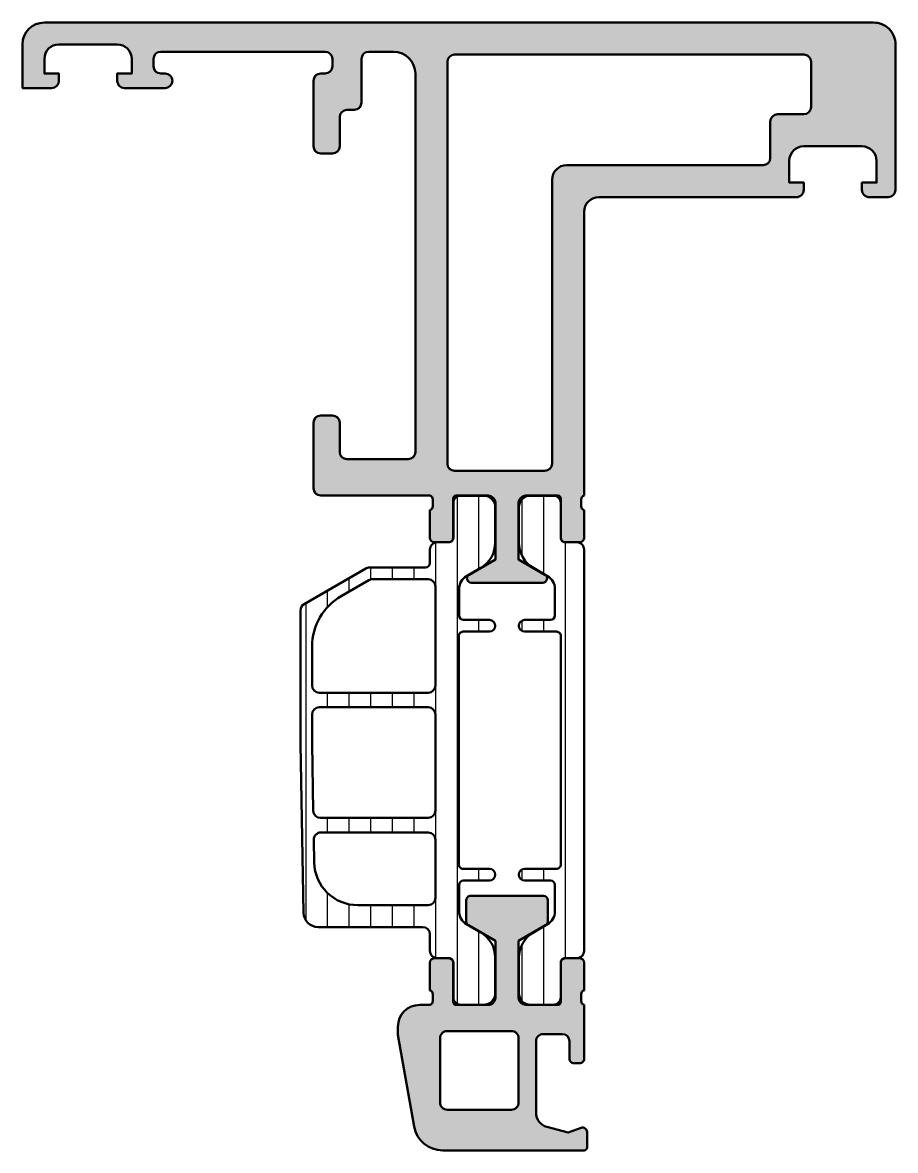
# Model space of a CAD drawing. Extents: x -38.8 to 21.2, y 0 to 77.5.
import ezdxf

# ---------------------------------------------------------------- set-up
doc = ezdxf.new("R2010")
doc.units = 0
for name, color, linetype, lineweight in [('0S-Alu contour', 7, 'Continuous', 50), ('0S-Alu hatch', 252, 'Continuous', 25), ('0S-Plastic contour', 254, 'Continuous', 50), ('0S-Plastic hatch', 253, 'Continuous', 25)]:
    doc.layers.add(name, color=color, linetype=linetype, lineweight=lineweight)

# ---------------------------------------------------------------- blocks, each defined once
blk = doc.blocks.new('244849__CBD0F965_EFBC_42D2_B739_FF19DCA95C60___7336F642_63F2_4FFF_B386_B18988AF3379_')
at = {"layer": '0S-Plastic hatch'}
h = blk.add_hatch(dxfattribs=at)
h.set_pattern_fill('ANSI31', color=256, scale=0.468, angle=45, style=0)
edge = h.paths.add_edge_path()
edge.add_ellipse((-9.488, 42.09), major_axis=(-0.3, 0), ratio=1, start_angle=90, end_angle=180.00123, ccw=False)
edge.add_line((-9.488, 41.79), (-10.298, 41.79))
edge.add_arc((-10.298, 41.29), 0.5, 90, 180.45523)
edge.add_line((-10.798, 41.286), (-10.798, 40.35))
edge.add_ellipse((-11.098, 40.35), major_axis=(-0.3, 0), ratio=1, start_angle=90, end_angle=180, ccw=False)
edge.add_line((-11.098, 40.05), (-14.964, 40.05))
edge.add_arc((-14.964, 39.55), 0.5, 90, 120)
edge.add_line((-15.214, 39.983), (-19.448, 37.538))
edge.add_arc((-19.198, 37.105), 0.5, 120.0046, 180)
edge.add_line((-19.698, 37.105), (-19.698, 27.95))
edge.add_line((-19.698, 27.95), (-19.491, 16.332))
edge.add_arc((-18.491, 16.35), 1, 181.02418, 270)
edge.add_line((-18.491, 15.35), (-11.298, 15.35))
edge.add_ellipse((-11.298, 14.85), major_axis=(-0.5, 0), ratio=1, start_angle=180, end_angle=270, ccw=False)
edge.add_line((-10.798, 14.85), (-10.798, 13.714))
edge.add_arc((-10.298, 13.71), 0.5, 179.54477, 270)
edge.add_line((-10.298, 13.21), (-9.488, 13.21))
edge.add_ellipse((-9.488, 12.91), major_axis=(-0.3, 0), ratio=1, start_angle=179.99877, end_angle=270, ccw=False)
edge.add_line((-9.188, 12.91), (-9.188, 10.51))
edge.add_arc((-8.688, 10.51), 0.5, 179.99877, 270)
edge.add_line((-8.688, 10.01), (-7.108, 10.01))
edge.add_arc((-7.108, 10.81), 0.8, 270, 360)
edge.add_line((-6.308, 10.81), (-6.308, 13.242))
edge.add_arc((-8.308, 13.242), 2, 0, 59.99981)
edge.add_line((-7.308, 14.974), (-8.286, 15.539))
edge.add_ellipse((-7.786, 16.405), major_axis=(-1, 0), ratio=1, start_angle=-0.00019, end_angle=59.99981, ccw=False)
edge.add_line((-8.786, 16.405), (-8.786, 18.25))
edge.add_ellipse((-8.486, 18.25), major_axis=(-0.3, 0), ratio=1, start_angle=269.99981, end_angle=359.99981, ccw=False)
edge.add_line((-8.486, 18.55), (-6.708, 18.55))
edge.add_arc((-6.708, 18.95), 0.4, 269.99981, 449.99981)
edge.add_line((-6.708, 19.35), (-8.518, 19.35))
edge.add_ellipse((-8.518, 19.65), major_axis=(-0.3, 0), ratio=1, start_angle=0, end_angle=90.00087, ccw=False)
edge.add_line((-8.818, 19.65), (-8.818, 35.35))
edge.add_ellipse((-8.518, 35.35), major_axis=(-0.3, 0), ratio=1, start_angle=269.99913, end_angle=360, ccw=False)
edge.add_line((-8.518, 35.65), (-6.708, 35.65))
edge.add_arc((-6.708, 36.05), 0.4, 270.00019, 450.00019)
edge.add_line((-6.708, 36.45), (-8.486, 36.45))
edge.add_ellipse((-8.486, 36.75), major_axis=(-0.3, 0), ratio=1, start_angle=0.00019, end_angle=90.00019, ccw=False)
edge.add_line((-8.786, 36.75), (-8.786, 38.595))
edge.add_ellipse((-7.786, 38.595), major_axis=(-1, 0), ratio=1, start_angle=-59.99981, end_angle=0.00019, ccw=False)
edge.add_line((-8.286, 39.461), (-7.308, 40.026))
edge.add_arc((-8.308, 41.758), 2, 300.00019, 360)
edge.add_line((-6.308, 41.758), (-6.308, 44.19))
edge.add_arc((-7.108, 44.19), 0.8, 0, 90)
edge.add_line((-7.108, 44.99), (-8.688, 44.99))
edge.add_arc((-8.688, 44.49), 0.5, 90, 180.00123)
edge.add_line((-9.188, 44.49), (-9.188, 42.09))
edge = h.paths.add_edge_path()
edge.add_ellipse((-10.918, 31.95), major_axis=(-0.5, 0), ratio=1, start_angle=90, end_angle=180, ccw=False)
edge.add_line((-10.918, 31.45), (-18.398, 31.45))
edge.add_ellipse((-18.398, 31.95), major_axis=(-0.5, 0), ratio=1, start_angle=0, end_angle=90, ccw=False)
edge.add_line((-18.898, 31.95), (-18.898, 34.623))
edge.add_ellipse((-14.898, 34.623), major_axis=(-4, 0), ratio=1, start_angle=300, end_angle=360, ccw=False)
edge.add_line((-16.898, 38.087), (-14.999, 39.183))
edge.add_ellipse((-14.749, 38.75), major_axis=(-0.5, 0), ratio=1, start_angle=270, end_angle=300, ccw=False)
edge.add_line((-14.749, 39.25), (-10.918, 39.25))
edge.add_ellipse((-10.918, 38.75), major_axis=(-0.5, 0), ratio=1, start_angle=180, end_angle=270, ccw=False)
edge.add_line((-10.418, 38.75), (-10.418, 31.95))
edge = h.paths.add_edge_path()
edge.add_line((-10.418, 29.95), (-10.418, 23.35))
edge.add_ellipse((-10.918, 23.35), major_axis=(-0.5, 0), ratio=1, start_angle=90, end_angle=180, ccw=False)
edge.add_line((-10.918, 22.85), (-18.316, 22.85))
edge.add_ellipse((-18.316, 23.35), major_axis=(-0.5, 0), ratio=1, start_angle=1.02418, end_angle=90, ccw=False)
edge.add_line((-18.816, 23.341), (-18.898, 27.95))
edge.add_line((-18.898, 27.95), (-18.898, 29.95))
edge.add_ellipse((-18.398, 29.95), major_axis=(-0.5, 0), ratio=1, start_angle=270, end_angle=360, ccw=False)
edge.add_line((-18.398, 30.45), (-10.918, 30.45))
edge.add_ellipse((-10.918, 29.95), major_axis=(-0.5, 0), ratio=1, start_angle=180, end_angle=270, ccw=False)
edge = h.paths.add_edge_path()
edge.add_line((-10.418, 21.35), (-10.418, 17.35))
edge.add_ellipse((-10.918, 17.35), major_axis=(-0.5, 0), ratio=1, start_angle=90, end_angle=180, ccw=False)
edge.add_line((-10.918, 16.85), (-15.753, 16.85))
edge.add_ellipse((-15.753, 19.85), major_axis=(-3, 0), ratio=1, start_angle=1.02418, end_angle=90, ccw=False)
edge.add_line((-18.753, 19.796), (-18.78, 21.342))
edge.add_ellipse((-18.28, 21.351), major_axis=(-0.5, 0), ratio=1, start_angle=-90.00808, end_angle=1.02418, ccw=False)
edge.add_line((-18.28, 21.851), (-10.918, 21.85))
edge.add_ellipse((-10.918, 21.35), major_axis=(-0.5, 0), ratio=1, start_angle=180, end_angle=270, ccw=False)
at = {"layer": '0S-Alu contour', "color": 7}
for points in [[(-16.898, 38.087), (-14.999, 39.183)], [(-14.749, 39.25), (-10.918, 39.25)], [(-10.418, 38.75), (-10.418, 31.95)], [(-18.898, 31.95), (-18.898, 34.623)], [(-10.918, 31.45), (-18.398, 31.45)], [(-18.398, 30.45), (-10.918, 30.45)], [(-18.816, 23.341), (-18.898, 27.95), (-18.898, 29.95)], [(-10.418, 29.95), (-10.418, 23.35)], [(-10.918, 22.85), (-18.316, 22.85)], [(-18.28, 21.851), (-10.918, 21.85)], [(-18.753, 19.796), (-18.78, 21.342)], [(-10.418, 21.35), (-10.418, 17.35)], [(-10.918, 16.85), (-15.753, 16.85)]]:
    blk.add_lwpolyline(points, dxfattribs=at)
at = {"layer": '0S-Alu contour', "color": 7, "extrusion": (0, 0, -1)}
for centre, radius, start, end in [((14.749, 38.75), 0.5, 60, 90), ((10.918, 38.75), 0.5, 90, 180), ((14.898, 34.623), 4, 0, 60), ((18.398, 31.95), 0.5, 270, 0), ((10.918, 31.95), 0.5, 180, 270), ((18.398, 29.95), 0.5, 0, 90), ((10.918, 29.95), 0.5, 90, 180), ((18.316, 23.35), 0.5, 270, 358.97582), ((10.918, 23.35), 0.5, 180, 270), ((18.28, 21.351), 0.5, 358.97582, 90.00808), ((10.918, 21.35), 0.5, 90, 180), ((15.753, 19.85), 3, 270, 358.97582), ((10.918, 17.35), 0.5, 180, 270)]:
    blk.add_arc(centre, radius, start, end, dxfattribs=at)
at = {"layer": '0S-Plastic contour', "color": 7}
for points in [[(-7.108, 44.99), (-8.688, 44.99)], [(-9.188, 44.49), (-9.188, 42.09)], [(-6.308, 41.758), (-6.308, 44.19)], [(-10.798, 41.286), (-10.798, 40.35)], [(-9.488, 41.79), (-10.298, 41.79)], [(-15.214, 39.983), (-19.448, 37.538)], [(-11.098, 40.05), (-14.964, 40.05)], [(-8.286, 39.461), (-7.308, 40.026)], [(-8.786, 36.75), (-8.786, 38.595)], [(-19.698, 37.105), (-19.698, 27.95), (-19.491, 16.332)], [(-6.708, 36.45), (-8.486, 36.45)], [(-8.818, 19.65), (-8.818, 35.35)], [(-8.518, 35.65), (-6.708, 35.65)], [(-6.708, 19.35), (-8.518, 19.35)], [(-8.786, 16.405), (-8.786, 18.25)], [(-8.486, 18.55), (-6.708, 18.55)], [(-7.308, 14.974), (-8.286, 15.539)], [(-18.491, 15.35), (-11.298, 15.35)], [(-10.798, 14.85), (-10.798, 13.714)], [(-10.298, 13.21), (-9.488, 13.21)], [(-6.308, 10.81), (-6.308, 13.242)], [(-9.188, 12.91), (-9.188, 10.51)], [(-8.688, 10.01), (-7.108, 10.01)]]:
    blk.add_lwpolyline(points, dxfattribs=at)
for centre, radius, start, end in [((-8.688, 44.49), 0.5, 90, 180.00123), ((-7.108, 44.19), 0.8, 0, 90), ((-10.298, 41.29), 0.5, 90, 180.45523), ((-8.308, 41.758), 2, 300.00019, 0), ((-14.964, 39.55), 0.5, 90, 120), ((-19.198, 37.105), 0.5, 120.0046, 180), ((-6.708, 36.05), 0.4, 270.00019, 90.00019), ((-6.708, 18.95), 0.4, 269.99981, 89.99981), ((-18.491, 16.35), 1, 181.02418, 270), ((-8.308, 13.242), 2, 0, 59.99981), ((-10.298, 13.71), 0.5, 179.54477, 270), ((-8.688, 10.51), 0.5, 179.99877, 270), ((-7.108, 10.81), 0.8, 270, 0)]:
    blk.add_arc(centre, radius, start, end, dxfattribs=at)
at = {"layer": '0S-Plastic contour', "color": 7, "extrusion": (0, 0, -1)}
for centre, radius, start, end in [((9.488, 42.09), 0.3, 179.99877, 270), ((11.098, 40.35), 0.3, 180, 270), ((7.786, 38.595), 1, 359.99981, 59.99981), ((8.486, 36.75), 0.3, 269.99981, 359.99981), ((8.518, 35.35), 0.3, 0, 90.00087), ((8.518, 19.65), 0.3, 269.99913, 0), ((8.486, 18.25), 0.3, 0.00019, 90.00019), ((7.786, 16.405), 1, 300.00019, 0.00019), ((11.298, 14.85), 0.5, 90, 180), ((9.488, 12.91), 0.3, 90, 180.00123)]:
    blk.add_arc(centre, radius, start, end, dxfattribs=at)
blk = doc.blocks.new('244849__5AF1955E_CEC7_4BE6_879B_A156692DB339___F0FC311D_C5F5_42C9_9242_AA137669B339_')
at = {"layer": '0S-Plastic hatch'}
h = blk.add_hatch(dxfattribs=at)
h.set_pattern_fill('ANSI31', color=256, scale=0.468, angle=45, style=0)
edge = h.paths.add_edge_path()
edge.add_arc((-1.51, 42.09), 0.3, 179.99877, 270)
edge.add_line((-1.51, 41.79), (-0.7, 41.79))
edge.add_ellipse((-0.7, 41.29), major_axis=(-0.5, 0), ratio=1, start_angle=179.54477, end_angle=270, ccw=False)
edge.add_line((-0.2, 41.286), (-0.2, 13.714))
edge.add_ellipse((-0.7, 13.71), major_axis=(-0.5, 0), ratio=1, start_angle=90, end_angle=180.45523, ccw=False)
edge.add_line((-0.7, 13.21), (-1.51, 13.21))
edge.add_arc((-1.51, 12.91), 0.3, 90, 180.00123)
edge.add_line((-1.81, 12.91), (-1.81, 10.51))
edge.add_ellipse((-2.31, 10.51), major_axis=(-0.5, 0), ratio=1, start_angle=90, end_angle=180.00123, ccw=False)
edge.add_line((-2.31, 10.01), (-3.89, 10.01))
edge.add_ellipse((-3.89, 10.81), major_axis=(-0.8, 0), ratio=1, start_angle=0, end_angle=90, ccw=False)
edge.add_line((-4.69, 10.81), (-4.69, 13.242))
edge.add_ellipse((-2.69, 13.242), major_axis=(-2, 0), ratio=1, start_angle=300.00019, end_angle=360, ccw=False)
edge.add_line((-3.69, 14.974), (-2.712, 15.539))
edge.add_arc((-3.212, 16.405), 1, 300.00019, 360.00019)
edge.add_line((-2.212, 16.405), (-2.212, 18.25))
edge.add_arc((-2.512, 18.25), 0.3, 0.00019, 90.00019)
edge.add_line((-2.512, 18.55), (-4.29, 18.55))
edge.add_ellipse((-4.29, 18.95), major_axis=(-0.4, 0), ratio=1, start_angle=-89.99981, end_angle=90.00019, ccw=False)
edge.add_line((-4.29, 19.35), (-2.1, 19.35))
edge.add_arc((-2.1, 19.65), 0.3, 269.99913, 360)
edge.add_line((-1.8, 19.65), (-1.8, 35.35))
edge.add_arc((-2.1, 35.35), 0.3, 0, 90.00087)
edge.add_line((-2.1, 35.65), (-4.29, 35.65))
edge.add_ellipse((-4.29, 36.05), major_axis=(-0.4, 0), ratio=1, start_angle=-90.00019, end_angle=89.99981, ccw=False)
edge.add_line((-4.29, 36.45), (-2.512, 36.45))
edge.add_arc((-2.512, 36.75), 0.3, 269.99981, 359.99981)
edge.add_line((-2.212, 36.75), (-2.212, 38.595))
edge.add_arc((-3.212, 38.595), 1, 359.99981, 419.99981)
edge.add_line((-2.712, 39.461), (-3.69, 40.026))
edge.add_ellipse((-2.69, 41.758), major_axis=(-2, 0), ratio=1, start_angle=0, end_angle=59.99981, ccw=False)
edge.add_line((-4.69, 41.758), (-4.69, 44.19))
edge.add_ellipse((-3.89, 44.19), major_axis=(-0.8, 0), ratio=1, start_angle=270, end_angle=360, ccw=False)
edge.add_line((-3.89, 44.99), (-2.31, 44.99))
edge.add_ellipse((-2.31, 44.49), major_axis=(-0.5, 0), ratio=1, start_angle=179.99877, end_angle=270, ccw=False)
edge.add_line((-1.81, 44.49), (-1.81, 42.09))
at = {"layer": '0S-Plastic contour', "color": 7}
for points in [[(-3.89, 44.99), (-2.31, 44.99)], [(-4.69, 41.758), (-4.69, 44.19)], [(-1.81, 44.49), (-1.81, 42.09)], [(-1.51, 41.79), (-0.7, 41.79)], [(-0.2, 41.286), (-0.2, 13.714)], [(-2.712, 39.461), (-3.69, 40.026)], [(-2.212, 36.75), (-2.212, 38.595)], [(-4.29, 36.45), (-2.512, 36.45)], [(-2.1, 35.65), (-4.29, 35.65)], [(-1.8, 19.65), (-1.8, 35.35)], [(-4.29, 19.35), (-2.1, 19.35)], [(-2.512, 18.55), (-4.29, 18.55)], [(-2.212, 16.405), (-2.212, 18.25)], [(-3.69, 14.974), (-2.712, 15.539)], [(-4.69, 10.81), (-4.69, 13.242)], [(-0.7, 13.21), (-1.51, 13.21)], [(-1.81, 12.91), (-1.81, 10.51)], [(-2.31, 10.01), (-3.89, 10.01)]]:
    blk.add_lwpolyline(points, dxfattribs=at)
at = {"layer": '0S-Plastic contour', "color": 7, "extrusion": (0, 0, -1)}
for centre, radius, start, end in [((3.89, 44.19), 0.8, 0, 90), ((2.31, 44.49), 0.5, 90, 180.00123), ((2.69, 41.758), 2, 300.00019, 0), ((0.7, 41.29), 0.5, 90, 180.45523), ((4.29, 36.05), 0.4, 270.00019, 90.00019), ((4.29, 18.95), 0.4, 269.99981, 89.99981), ((2.69, 13.242), 2, 0, 59.99981), ((0.7, 13.71), 0.5, 179.54477, 270), ((3.89, 10.81), 0.8, 270, 0), ((2.31, 10.51), 0.5, 179.99877, 270)]:
    blk.add_arc(centre, radius, start, end, dxfattribs=at)
at = {"layer": '0S-Plastic contour', "color": 7}
for centre, radius, start, end in [((-1.51, 42.09), 0.3, 179.99877, 270), ((-3.212, 38.595), 1, 359.99981, 59.99981), ((-2.512, 36.75), 0.3, 269.99981, 359.99981), ((-2.1, 35.35), 0.3, 0, 90.00087), ((-2.1, 19.65), 0.3, 269.99913, 0), ((-2.512, 18.25), 0.3, 0.00019, 90.00019), ((-3.212, 16.405), 1, 300.00019, 0.00019), ((-1.51, 12.91), 0.3, 90, 180.00123)]:
    blk.add_arc(centre, radius, start, end, dxfattribs=at)
blk = doc.blocks.new('335600__C722FF88_8117_4C0A_89C7_EDA772066045_')
at = {"layer": '0S-Alu hatch'}
h = blk.add_hatch(color=256, dxfattribs=at)
edge = h.paths.add_edge_path()
edge.add_line((-38.8, 76), (-38.8, 73))
edge.add_line((-38.8, 73), (-36.8, 73))
edge.add_arc((-36.8, 73.5), 0.5, 270, 360)
edge.add_line((-36.3, 73.5), (-36.3, 74))
edge.add_line((-36.3, 74), (-37.3, 74))
edge.add_line((-37.3, 74), (-37.3, 75))
edge.add_ellipse((-36.3, 75), major_axis=(-1, 0), ratio=1, start_angle=270, end_angle=360, ccw=False)
edge.add_line((-36.3, 76), (-32.3, 76))
edge.add_ellipse((-32.3, 75), major_axis=(-1, 0), ratio=1, start_angle=180, end_angle=270, ccw=False)
edge.add_line((-31.3, 75), (-31.3, 74))
edge.add_line((-31.3, 74), (-32.3, 74))
edge.add_line((-32.3, 74), (-32.3, 73.5))
edge.add_arc((-31.8, 73.5), 0.5, 180, 270)
edge.add_line((-31.8, 73), (-29, 73))
edge.add_arc((-29, 73.5), 0.5, 270, 450)
edge.add_line((-29, 74), (-29.3, 74))
edge.add_ellipse((-29.3, 74.5), major_axis=(-0.5, 0), ratio=1, start_angle=0, end_angle=90, ccw=False)
edge.add_line((-29.8, 74.5), (-29.8, 75))
edge.add_ellipse((-29.3, 75), major_axis=(-0.5, 0), ratio=1, start_angle=270, end_angle=360, ccw=False)
edge.add_line((-29.3, 75.5), (-18, 75.5))
edge.add_ellipse((-18, 75), major_axis=(-0.5, 0), ratio=1, start_angle=180, end_angle=270, ccw=False)
edge.add_line((-17.5, 75), (-17.5, 74.5))
edge.add_ellipse((-18, 74.5), major_axis=(-0.5, 0), ratio=1, start_angle=90, end_angle=180, ccw=False)
edge.add_line((-18, 74), (-18.3, 74))
edge.add_arc((-18.3, 73.5), 0.5, 90, 180)
edge.add_line((-18.8, 73.5), (-18.8, 69))
edge.add_arc((-18.3, 69), 0.5, 180, 270)
edge.add_line((-18.3, 68.5), (-17.5, 68.5))
edge.add_arc((-17.5, 69), 0.5, 270, 360)
edge.add_line((-17, 69), (-17, 71))
edge.add_ellipse((-16.5, 71), major_axis=(-0.5, 0), ratio=1, start_angle=270, end_angle=360, ccw=False)
edge.add_line((-16.5, 71.5), (-16, 71.5))
edge.add_arc((-16, 72), 0.5, 270, 360)
edge.add_line((-15.5, 72), (-15.5, 75))
edge.add_ellipse((-15, 75), major_axis=(-0.5, 0), ratio=1, start_angle=270, end_angle=360, ccw=False)
edge.add_line((-15, 75.5), (-13.3, 75.5))
edge.add_ellipse((-13.3, 74), major_axis=(-1.5, 0), ratio=1, start_angle=180, end_angle=270, ccw=False)
edge.add_line((-11.8, 74), (-11.8, 48))
edge.add_ellipse((-12.3, 48), major_axis=(-0.5, 0), ratio=1, start_angle=90, end_angle=180, ccw=False)
edge.add_line((-12.3, 47.5), (-16.5, 47.5))
edge.add_ellipse((-16.5, 48), major_axis=(-0.5, 0), ratio=1, start_angle=0, end_angle=90, ccw=False)
edge.add_line((-17, 48), (-17, 50))
edge.add_arc((-17.5, 50), 0.5, 0, 90)
edge.add_line((-17.5, 50.5), (-18.3, 50.5))
edge.add_arc((-18.3, 50), 0.5, 90, 180)
edge.add_line((-18.8, 50), (-18.8, 45.5))
edge.add_arc((-18.3, 45.5), 0.5, 180, 270)
edge.add_line((-18.3, 45), (-10.8, 45))
edge.add_ellipse((-10.879, 44.732), major_axis=(-0.279, 0), ratio=1, start_angle=178.83541, end_angle=253.58012, ccw=False)
edge.add_line((-10.6, 44.727), (-10.6, 44.273))
edge.add_ellipse((-10.879, 44.267), major_axis=(-0.279, 0), ratio=1, start_angle=106.42459, end_angle=181.16287, ccw=False)
edge.add_line((-10.8, 43.999), (-10.8, 42.1))
edge.add_arc((-10.5, 42.1), 0.3, 180, 270)
edge.add_line((-10.5, 41.8), (-9.5, 41.8))
edge.add_arc((-9.5, 42.1), 0.3, 270, 360)
edge.add_line((-9.2, 42.1), (-9.2, 44.8))
edge.add_ellipse((-9, 44.8), major_axis=(-0.2, 0), ratio=1, start_angle=270, end_angle=360, ccw=False)
edge.add_line((-9, 45), (-6.8, 45))
edge.add_ellipse((-6.8, 44.5), major_axis=(-0.5, 0), ratio=1, start_angle=180.00003, end_angle=270, ccw=False)
edge.add_line((-6.3, 44.5), (-6.3, 40.6))
edge.add_line((-6.3, 40.6), (-8.102, 39.56))
edge.add_arc((-7.952, 39.3), 0.3, 120, 270)
edge.add_line((-7.952, 39), (-3.048, 39))
edge.add_arc((-3.048, 39.3), 0.3, 270, 420)
edge.add_line((-2.898, 39.56), (-4.7, 40.6))
edge.add_line((-4.7, 40.6), (-4.7, 44.5))
edge.add_ellipse((-4.2, 44.5), major_axis=(-0.5, 0), ratio=1, start_angle=270, end_angle=360, ccw=False)
edge.add_line((-4.2, 45), (-2, 45))
edge.add_ellipse((-2, 44.8), major_axis=(-0.2, 0), ratio=1, start_angle=180, end_angle=270, ccw=False)
edge.add_line((-1.8, 44.8), (-1.8, 42.1))
edge.add_arc((-1.5, 42.1), 0.3, 180, 270)
edge.add_line((-1.5, 41.8), (-0.5, 41.8))
edge.add_arc((-0.5, 42.1), 0.3, 270, 360)
edge.add_line((-0.2, 42.1), (-0.2, 43.999))
edge.add_ellipse((-0.121, 44.267), major_axis=(-0.279, 0), ratio=1, start_angle=-1.16287, end_angle=73.57541, ccw=False)
edge.add_line((-0.4, 44.273), (-0.4, 44.727))
edge.add_ellipse((-0.121, 44.732), major_axis=(-0.279, 0), ratio=1, start_angle=-73.58012, end_angle=1.16459, ccw=False)
edge.add_line((-0.2, 45), (-0.2, 64.5))
edge.add_ellipse((0.8, 64.5), major_axis=(-1, 0), ratio=1, start_angle=270, end_angle=360, ccw=False)
edge.add_line((0.8, 65.5), (14.4, 65.5))
edge.add_arc((14.4, 66), 0.5, 269.99765, 360.00235)
edge.add_line((14.9, 66), (14.9, 66.5))
edge.add_line((14.9, 66.5), (13.9, 66.5))
edge.add_line((13.9, 66.5), (13.9, 68))
edge.add_ellipse((14.9, 68), major_axis=(-1, 0), ratio=1, start_angle=270.00182, end_angle=359.99818, ccw=False)
edge.add_line((14.9, 69), (18.9, 69))
edge.add_ellipse((18.9, 68), major_axis=(-1, 0), ratio=1, start_angle=180.00395, end_angle=269.99605, ccw=False)
edge.add_line((19.9, 68), (19.9, 66.5))
edge.add_line((19.9, 66.5), (18.9, 66.5))
edge.add_line((18.9, 66.5), (18.9, 66))
edge.add_arc((19.4, 66), 0.5, 179.99707, 270.00293)
edge.add_line((19.4, 65.5), (20.7, 65.5))
edge.add_arc((20.7, 66), 0.5, 270.00065, 359.99935)
edge.add_line((21.2, 66), (21.2, 76))
edge.add_arc((19.7, 76), 1.5, 359.99893, 450.00104)
edge.add_line((19.7, 77.5), (-37.3, 77.5))
edge.add_arc((-37.3, 76), 1.5, 90, 180)
edge = h.paths.add_edge_path()
edge.add_line((-9.6, 47.2), (-9.6, 74.8))
edge.add_ellipse((-9.1, 74.8), major_axis=(-0.5, 0), ratio=1, start_angle=270, end_angle=360, ccw=False)
edge.add_line((-9.1, 75.3), (14.9, 75.3))
edge.add_ellipse((14.9, 74.8), major_axis=(-0.5, 0), ratio=1, start_angle=179.99707, end_angle=270.00293, ccw=False)
edge.add_line((15.4, 74.8), (15.4, 71.7))
edge.add_ellipse((14.9, 71.7), major_axis=(-0.5, 0), ratio=1, start_angle=90, end_angle=180, ccw=False)
edge.add_line((14.9, 71.2), (13.1, 71.2))
edge.add_arc((13.1, 70.7), 0.5, 90, 180)
edge.add_line((12.6, 70.7), (12.6, 68.2))
edge.add_ellipse((12.1, 68.2), major_axis=(-0.5, 0), ratio=1, start_angle=90, end_angle=180, ccw=False)
edge.add_line((12.1, 67.7), (-1.4, 67.7))
edge.add_arc((-1.4, 66.7), 1, 90, 180)
edge.add_line((-2.4, 66.7), (-2.4, 47.2))
edge.add_ellipse((-2.9, 47.2), major_axis=(-0.5, 0), ratio=1, start_angle=90, end_angle=180, ccw=False)
edge.add_line((-2.9, 46.7), (-9.1, 46.7))
edge.add_ellipse((-9.1, 47.2), major_axis=(-0.5, 0), ratio=1, start_angle=0, end_angle=90, ccw=False)
at = {"layer": '0S-Alu contour', "color": 7}
for points in [[(19.7, 77.5), (-37.3, 77.5)], [(-38.8, 76), (-38.8, 73), (-36.8, 73)], [(-36.3, 76), (-32.3, 76)], [(21.2, 66), (21.2, 76)], [(-29.3, 75.5), (-18, 75.5)], [(-15, 75.5), (-13.3, 75.5)], [(-9.1, 75.3), (14.9, 75.3)], [(-36.3, 73.5), (-36.3, 74), (-37.3, 74), (-37.3, 75)], [(-31.3, 75), (-31.3, 74), (-32.3, 74), (-32.3, 73.5)], [(-29.8, 74.5), (-29.8, 75)], [(-17.5, 75), (-17.5, 74.5)], [(-15.5, 72), (-15.5, 75)], [(-9.6, 47.2), (-9.6, 74.8)], [(15.4, 74.8), (15.4, 71.7)], [(-29, 74), (-29.3, 74)], [(-18, 74), (-18.3, 74)], [(-11.8, 74), (-11.8, 48)], [(-31.8, 73), (-29, 73)], [(-18.8, 73.5), (-18.8, 69)], [(-16.5, 71.5), (-16, 71.5)], [(-17, 69), (-17, 71)], [(12.6, 70.7), (12.6, 68.2)], [(14.9, 71.2), (13.1, 71.2)], [(14.9, 69), (18.9, 69)], [(-18.3, 68.5), (-17.5, 68.5)], [(12.1, 67.7), (-1.4, 67.7)], [(14.9, 66), (14.9, 66.5), (13.9, 66.5), (13.9, 68)], [(19.9, 68), (19.9, 66.5), (18.9, 66.5), (18.9, 66)], [(-2.4, 66.7), (-2.4, 47.2)], [(0.8, 65.5), (14.4, 65.5)], [(19.4, 65.5), (20.7, 65.5)], [(-0.2, 45), (-0.2, 64.5)], [(-17.5, 50.5), (-18.3, 50.5)], [(-18.8, 50), (-18.8, 45.5)], [(-17, 48), (-17, 50)], [(-12.3, 47.5), (-16.5, 47.5)], [(-2.9, 46.7), (-9.1, 46.7)], [(-18.3, 45), (-10.8, 45)], [(-9, 45), (-6.8, 45)], [(-4.2, 45), (-2, 45)], [(-10.6, 44.727), (-10.6, 44.273)], [(-9.2, 42.1), (-9.2, 44.8)], [(-6.3, 44.5), (-6.3, 40.6), (-8.102, 39.56)], [(-2.898, 39.56), (-4.7, 40.6), (-4.7, 44.5)], [(-1.8, 44.8), (-1.8, 42.1)], [(-0.4, 44.273), (-0.4, 44.727)], [(-10.8, 43.999), (-10.8, 42.1)], [(-0.2, 42.1), (-0.2, 43.999)], [(-10.5, 41.8), (-9.5, 41.8)], [(-1.5, 41.8), (-0.5, 41.8)], [(-7.952, 39), (-3.048, 39)]]:
    blk.add_lwpolyline(points, dxfattribs=at)
for centre, radius, start, end in [((-37.3, 76), 1.5, 90, 180), ((19.7, 76), 1.5, 359.99893, 90.00104), ((-29, 73.5), 0.5, 270, 90), ((-18.3, 73.5), 0.5, 90, 180), ((-36.8, 73.5), 0.5, 270, 0), ((-31.8, 73.5), 0.5, 180, 270), ((-16, 72), 0.5, 270, 0), ((13.1, 70.7), 0.5, 90, 180), ((-18.3, 69), 0.5, 180, 270), ((-17.5, 69), 0.5, 270, 0), ((-1.4, 66.7), 1, 90, 180), ((14.4, 66), 0.5, 269.99765, 0.00235), ((19.4, 66), 0.5, 179.99707, 270.00293), ((20.7, 66), 0.5, 270.00065, 359.99935), ((-18.3, 50), 0.5, 90, 180), ((-17.5, 50), 0.5, 0, 90), ((-18.3, 45.5), 0.5, 180, 270), ((-10.5, 42.1), 0.3, 180, 270), ((-9.5, 42.1), 0.3, 270, 0), ((-1.5, 42.1), 0.3, 180, 270), ((-0.5, 42.1), 0.3, 270, 0), ((-7.952, 39.3), 0.3, 120, 270), ((-3.048, 39.3), 0.3, 270, 60)]:
    blk.add_arc(centre, radius, start, end, dxfattribs=at)
at = {"layer": '0S-Alu contour', "color": 7, "extrusion": (0, 0, -1)}
for centre, radius, start, end in [((36.3, 75), 1, 0, 90), ((32.3, 75), 1, 90, 180), ((29.3, 75), 0.5, 0, 90), ((18, 75), 0.5, 90, 180), ((15, 75), 0.5, 0, 90), ((13.3, 74), 1.5, 90, 180), ((9.1, 74.8), 0.5, 0, 90), ((-14.9, 74.8), 0.5, 89.99707, 180.00293), ((29.3, 74.5), 0.5, 270, 0), ((18, 74.5), 0.5, 180, 270), ((16.5, 71), 0.5, 0, 90), ((-14.9, 71.7), 0.5, 180, 270), ((-14.9, 68), 1, 0.00182, 89.99818), ((-18.9, 68), 1, 90.00395, 179.99605), ((-12.1, 68.2), 0.5, 180, 270), ((-0.8, 64.5), 1, 0, 90), ((16.5, 48), 0.5, 270, 0), ((12.3, 48), 0.5, 180, 270), ((9.1, 47.2), 0.5, 270, 0), ((2.9, 47.2), 0.5, 180, 270), ((10.879, 44.732), 0.279, 106.41988, 181.16459), ((9, 44.8), 0.2, 0, 90), ((6.8, 44.5), 0.5, 90, 179.99997), ((4.2, 44.5), 0.5, 0, 90), ((2, 44.8), 0.2, 90, 180), ((0.121, 44.732), 0.279, 358.83541, 73.58012), ((10.879, 44.267), 0.279, 178.83713, 253.57541), ((0.121, 44.267), 0.279, 286.42459, 1.16287)]:
    blk.add_arc(centre, radius, start, end, dxfattribs=at)
blk = doc.blocks.new('357640__DB1F427C_E0EB_4786_ADD5_71DB2C64A4BE_')
at = {"layer": '0S-Alu hatch'}
h = blk.add_hatch(color=256, dxfattribs=at)
edge = h.paths.add_edge_path()
edge.add_line((-9.922, 0), (-0.2, 0))
edge.add_arc((-0.2, 0.2), 0.2, 269.99994, 360.00005)
edge.add_line((0, 0.2), (0, 1.272))
edge.add_arc((-0.3, 1.272), 0.3, 359.99995, 470.00161)
edge.add_line((-0.403, 1.553), (-1.3, 1.227))
edge.add_line((-1.3, 1.227), (-2.759, 1.618))
edge.add_ellipse((-2.5, 2.584), major_axis=(-1, 0), ratio=1, start_angle=-0.00005, end_angle=75, ccw=False)
edge.add_line((-3.5, 2.584), (-3.5, 7.5))
edge.add_ellipse((-3, 7.5), major_axis=(-0.5, 0), ratio=1, start_angle=269.99995, end_angle=359.99995, ccw=False)
edge.add_line((-3, 8), (-1.7, 8))
edge.add_ellipse((-1.7, 7.5), major_axis=(-0.5, 0), ratio=1, start_angle=180.00005, end_angle=269.99995, ccw=False)
edge.add_line((-1.2, 7.5), (-1.2, 6.3))
edge.add_arc((-0.9, 6.3), 0.3, 179.99758, 269.99995)
edge.add_line((-0.9, 6), (-0.5, 6))
edge.add_arc((-0.5, 6.3), 0.3, 269.99995, 360.00005)
edge.add_line((-0.2, 6.3), (-0.2, 10))
edge.add_ellipse((-0.121, 10.267), major_axis=(-0.279, 0), ratio=1, start_angle=-1.16459, end_angle=73.58012, ccw=False)
edge.add_line((-0.4, 10.273), (-0.4, 10.727))
edge.add_ellipse((-0.121, 10.733), major_axis=(-0.279, 0), ratio=1, start_angle=-73.57541, end_angle=1.16287, ccw=False)
edge.add_line((-0.2, 11.001), (-0.2, 12.9))
edge.add_arc((-0.5, 12.9), 0.3, 0, 90)
edge.add_line((-0.5, 13.2), (-1.5, 13.2))
edge.add_arc((-1.5, 12.9), 0.3, 90, 180)
edge.add_line((-1.8, 12.9), (-1.8, 10.2))
edge.add_ellipse((-2, 10.2), major_axis=(-0.2, 0), ratio=1, start_angle=89.99995, end_angle=180, ccw=False)
edge.add_line((-2, 10), (-4.2, 10))
edge.add_ellipse((-4.2, 10.5), major_axis=(-0.5, 0), ratio=1, start_angle=-0.00007, end_angle=89.99991, ccw=False)
edge.add_line((-4.7, 10.5), (-4.7, 14.4))
edge.add_line((-4.7, 14.4), (-2.85, 15.468))
edge.add_arc((-3, 15.728), 0.3, 299.99995, 360.00002)
edge.add_line((-2.7, 15.728), (-2.7, 17.2))
edge.add_arc((-3, 17.2), 0.3, 0.00002, 89.99995)
edge.add_line((-3, 17.5), (-8, 17.5))
edge.add_arc((-8, 17.2), 0.3, 89.99995, 179.99998)
edge.add_line((-8.3, 17.2), (-8.3, 15.728))
edge.add_arc((-8, 15.728), 0.3, 180.00002, 239.99995)
edge.add_line((-8.15, 15.468), (-6.3, 14.4))
edge.add_line((-6.3, 14.4), (-6.3, 10.5))
edge.add_ellipse((-6.8, 10.5), major_axis=(-0.5, 0), ratio=1, start_angle=89.99995, end_angle=179.99998, ccw=False)
edge.add_line((-6.8, 10), (-9, 10))
edge.add_ellipse((-9, 10.2), major_axis=(-0.2, 0), ratio=1, start_angle=0, end_angle=89.99995, ccw=False)
edge.add_line((-9.2, 10.2), (-9.2, 12.9))
edge.add_arc((-9.5, 12.9), 0.3, 0, 90)
edge.add_line((-9.5, 13.2), (-10.5, 13.2))
edge.add_arc((-10.5, 12.9), 0.3, 90, 180)
edge.add_line((-10.8, 12.9), (-10.8, 11.001))
edge.add_ellipse((-10.879, 10.733), major_axis=(-0.279, 0), ratio=1, start_angle=178.83713, end_angle=253.57541, ccw=False)
edge.add_line((-10.6, 10.727), (-10.6, 10.273))
edge.add_ellipse((-10.879, 10.267), major_axis=(-0.279, 0), ratio=1, start_angle=106.88458, end_angle=181.17165, ccw=False)
edge.add_line((-10.798, 10), (-11.5, 10))
edge.add_arc((-11.5, 8.5), 1.5, 89.99995, 179.99995)
edge.add_line((-13, 8.5), (-13, 7.94))
edge.add_line((-13, 7.94), (-11.891, 1.653))
edge.add_arc((-9.922, 2), 2, 189.99995, 269.99994)
edge = h.paths.add_edge_path()
edge.add_line((-10.1, 3.3), (-10.1, 7.7))
edge.add_ellipse((-9.6, 7.7), major_axis=(-0.5, 0), ratio=1, start_angle=-90.02381, end_angle=0.02377, ccw=False)
edge.add_line((-9.6, 8.2), (-5.2, 8.2))
edge.add_ellipse((-5.2, 7.7), major_axis=(-0.5, 0), ratio=1, start_angle=179.97613, end_angle=270.02377, ccw=False)
edge.add_line((-4.7, 7.7), (-4.7, 3.3))
edge.add_ellipse((-5.2, 3.3), major_axis=(-0.5, 0), ratio=1, start_angle=89.97183, end_angle=180.02797, ccw=False)
edge.add_line((-5.2, 2.8), (-9.6, 2.8))
edge.add_ellipse((-9.601, 3.3), major_axis=(-0.5, 0), ratio=1, start_angle=-0.02807, end_angle=90.02808, ccw=False)
at = {"layer": '0S-Alu contour', "color": 7}
for points in [[(-8.3, 17.2), (-8.3, 15.728)], [(-3, 17.5), (-8, 17.5)], [(-2.7, 15.728), (-2.7, 17.2)], [(-8.15, 15.468), (-6.3, 14.4), (-6.3, 10.5)], [(-4.7, 10.5), (-4.7, 14.4), (-2.85, 15.468)], [(-9.5, 13.2), (-10.5, 13.2)], [(-0.5, 13.2), (-1.5, 13.2)], [(-10.8, 12.9), (-10.8, 11.001)], [(-9.2, 10.2), (-9.2, 12.9)], [(-1.8, 12.9), (-1.8, 10.2)], [(-0.2, 11.001), (-0.2, 12.9)], [(-10.6, 10.727), (-10.6, 10.273)], [(-0.4, 10.273), (-0.4, 10.727)], [(-10.798, 10), (-11.5, 10)], [(-6.8, 10), (-9, 10)], [(-2, 10), (-4.2, 10)], [(-0.2, 6.3), (-0.2, 10)], [(-13, 8.5), (-13, 7.94), (-11.891, 1.653)], [(-9.6, 8.2), (-5.2, 8.2)], [(-3, 8), (-1.7, 8)], [(-10.1, 3.3), (-10.1, 7.7)], [(-4.7, 7.7), (-4.7, 3.3)], [(-3.5, 2.584), (-3.5, 7.5)], [(-1.2, 7.5), (-1.2, 6.3)], [(-0.9, 6), (-0.5, 6)], [(-5.2, 2.8), (-9.6, 2.8)], [(-0.403, 1.553), (-1.3, 1.227), (-2.759, 1.618)], [(0, 0.2), (0, 1.272)], [(-9.922, 0), (-0.2, 0)]]:
    blk.add_lwpolyline(points, dxfattribs=at)
for centre, radius, start, end in [((-8, 17.2), 0.3, 89.99995, 179.99998), ((-3, 17.2), 0.3, 0.00002, 89.99995), ((-8, 15.728), 0.3, 180.00002, 239.99995), ((-3, 15.728), 0.3, 299.99995, 0.00002), ((-10.5, 12.9), 0.3, 90, 180), ((-9.5, 12.9), 0.3, 0, 90), ((-1.5, 12.9), 0.3, 90, 180), ((-0.5, 12.9), 0.3, 0, 90), ((-11.5, 8.5), 1.5, 89.99995, 179.99995), ((-0.9, 6.3), 0.3, 179.99758, 269.99995), ((-0.5, 6.3), 0.3, 269.99995, 0.00005), ((-9.922, 2), 2, 189.99995, 269.99994), ((-0.3, 1.272), 0.3, 359.99995, 110.00161), ((-0.2, 0.2), 0.2, 269.99994, 0.00005)]:
    blk.add_arc(centre, radius, start, end, dxfattribs=at)
at = {"layer": '0S-Alu contour', "color": 7, "extrusion": (0, 0, -1)}
for centre, radius, start, end in [((10.879, 10.733), 0.279, 106.42459, 181.16287), ((0.121, 10.733), 0.279, 358.83713, 73.57541), ((10.879, 10.267), 0.279, 178.82835, 253.11542), ((9, 10.2), 0.2, 270.00005, 0), ((6.8, 10.5), 0.5, 180.00002, 270.00005), ((4.2, 10.5), 0.5, 270.00009, 0.00007), ((2, 10.2), 0.2, 180, 270.00005), ((0.121, 10.267), 0.279, 286.41988, 1.16459), ((9.6, 7.7), 0.5, 359.97623, 90.02381), ((5.2, 7.7), 0.5, 89.97623, 180.02387), ((3, 7.5), 0.5, 0.00005, 90.00005), ((1.7, 7.5), 0.5, 90.00005, 179.99995), ((9.601, 3.3), 0.5, 269.97192, 0.02807), ((5.2, 3.3), 0.5, 179.97203, 270.02817), ((2.5, 2.584), 1, 285, 0.00005)]:
    blk.add_arc(centre, radius, start, end, dxfattribs=at)
blk = doc.blocks.new('156550__44CEDEAA_1CB9_4399_AD6E_7125F2795818_')
at = {"layer": '0S-Alu contour', "color": 7}
for name in ['335600__C722FF88_8117_4C0A_89C7_EDA772066045_', '357640__DB1F427C_E0EB_4786_ADD5_71DB2C64A4BE_']:
    blk.add_blockref(name, (0, 0), dxfattribs=at)
at = {"layer": '0S-Plastic contour', "color": 7}
for name in ['244849__CBD0F965_EFBC_42D2_B739_FF19DCA95C60___7336F642_63F2_4FFF_B386_B18988AF3379_', '244849__5AF1955E_CEC7_4BE6_879B_A156692DB339___F0FC311D_C5F5_42C9_9242_AA137669B339_']:
    blk.add_blockref(name, (0, 0), dxfattribs=at)

msp = doc.modelspace()

# ---------------------------------------------------------------- block references
at = {"layer": '0S-Alu contour', "color": 7}
msp.add_blockref('156550__44CEDEAA_1CB9_4399_AD6E_7125F2795818_', (0, 0), dxfattribs=at)

doc.saveas('drawing.dxf')
